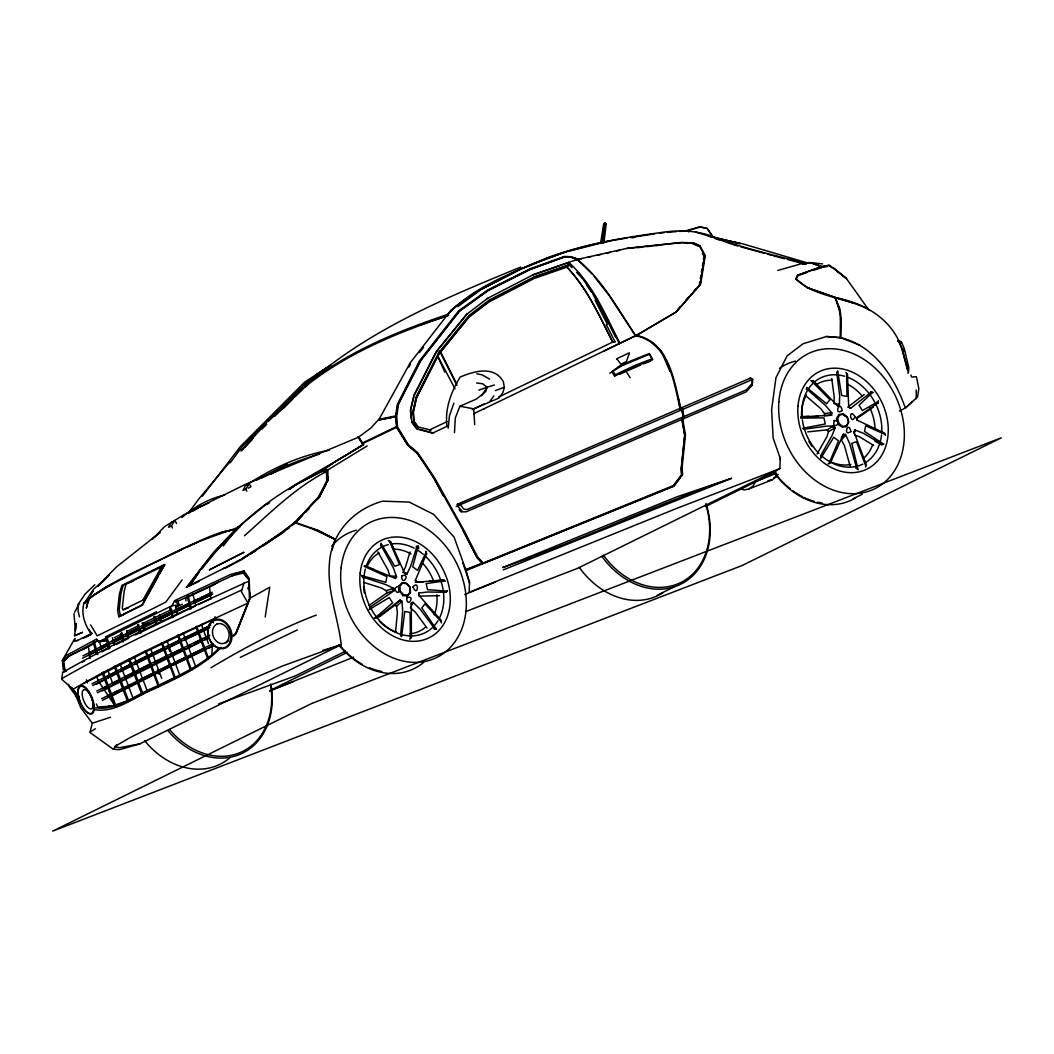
<?xml version="1.0" encoding="UTF-8"?>
<svg xmlns="http://www.w3.org/2000/svg" width="1054" height="1054" viewBox="0 0 1054 1054"><rect width="100%" height="100%" fill="white"/><g stroke="black" fill="none" stroke-linecap="round" stroke-linejoin="round"><path stroke-width="1.5" d="M362.971 577.816L361.377 575.313M873.081 392.549L871.487 391.904L850.644 408.32L848.707 407.134L847.482 374.354L845.901 372.457M846.546 373.274L847.008 396.449L841.685 395.421L837.627 370.929M877.942 403.484L878.39 400.797M899.457 410.955L905.346 408.056C894.582 377.319 874.596 345.936 840.934 337.728L841.29 319.283L840.012 309.323L835.321 297.505L854.109 303.368M840.934 337.728L840.209 337.715L840.433 318.453M848.707 407.134L850.644 408.32M839.419 405.118L838.826 404.407L837.021 405.289L837.666 405.961L839.419 405.118L839.669 395.527L836.744 372.194L837.666 371.522M465.46 611.702L577.632 568.304L779.841 468.674L780.25 458.424L773.122 437.911L771.62 409.769L775.942 377.714L787.154 355.857L802.964 343.802L826.534 336.503L840.209 337.715M75.717 629.501L76.046 623.441L74.584 635.72L82.449 632.387L74.584 635.72M211.841 655.074L212.368 645.43M395.645 631.28L397.398 612.308L396.554 606.327L394.736 605.286L379.4 616.801M409.769 639.225L410.441 638.263L410.059 612.44L404.776 611.452L401.587 636.616L400.612 635.562L402.668 610.714L401.969 601.281L400.059 600.095L376.528 618.29L374.17 618.039M454.485 432.535L455.288 417.99L459.9 406.251L476.487 399.005L485.644 391.653L487.119 387.292L494.366 385M752.319 379.677L752.055 383.616L746.39 389.848L467.027 509.517L463.773 509.161L460.427 504.655L752.688 379.427L750.619 378.043L456.975 504.418M459.07 509.754L460.954 511.928L466.276 511.77L746.127 391.89L752.279 385.118L752.688 379.427L751.449 380.046M833.898 401.996L834.281 397.45L831.738 378.439M806.231 396.12L820.895 408.768L824.544 413.603L824.36 415.737L831.593 415.184L831.856 412.944L825.664 405.592L806.6 388.847L806.56 387.477L826.639 403.761L829.906 399.703L810.869 380.402M418.965 592.967L419.215 595.694L418.965 592.967L427.45 592.019L446.356 592.243L447.291 590.833M448.213 428.24L449.452 415.737L453.918 403.102M603.942 242.973L606.195 223.843L605.141 222.881L603.652 224.146L600.596 243.382M830.578 415.026L830.842 412.72L831.856 412.944M603.191 242.723L605.141 222.881L603.652 224.146L605.141 222.881L605.483 224.186L606.195 223.843L604.364 223.804L601.518 242.921M603.415 240.22L603.837 237.018M604.456 232.209L604.864 228.995M426.567 554.18L425.856 551.295M682.07 419.466L684.771 435.17L681.345 468.622L681.833 475.038L673.256 486.21L482.732 563.561L476.975 557.553L462.627 529.595L433.919 478.108L417.055 453.036L407.858 445.262L397.042 427.516L395.658 415.908L397.384 404.341L419.518 360.837L458.648 310.89L487.58 290.074L530.017 268.836L564.509 256.425L571.057 256.728L578.185 259.152L577.276 259.416C602.572 279.916 617.868 309.072 635.628 335.699L618.962 343.788M601.821 240.417L602.295 237.203M603.02 232.381L603.494 229.166M243.909 583.112L241.432 591.729L247.98 603.059C189.088 630.542 129.234 656.602 72.976 689.29L62.423 679.922L61.738 678.684L62.687 672.399C122.264 638.316 185.161 610.161 247.571 581.703M358.544 436.633C364.421 445.829 365.027 447.963 358.439 437.239L370.942 427.964L378.149 420.045L396.014 416.593L397.832 404.617L420.098 361.114L459.096 311.378L487.989 290.575L530.505 269.205L564.76 256.807L571.044 257.123L577.276 259.416L576.024 260.035M265.186 617.038L269.758 587.21L249.903 598.25L235.767 634.1L233.329 636.3M699.329 284.936L699.856 281.747M700.37 278.559L700.884 275.371M701.411 272.169L701.924 268.981M702.438 265.792L702.952 262.604M703.479 259.416L703.993 256.214L702.425 253.382M469.504 583.27L466.079 570.543L454.116 537.184L433.602 514.339L409.202 502.073L382.642 501.177C354.447 508.845 331.654 532.402 329.52 562.098C326.648 590.266 338.031 617.038 341.259 644.666L139.879 743.874L119.642 749.618L113.41 749.289L90.222 732.688M332.076 550.109L335.067 539.187L318.044 530.781L294.896 522.824L319.428 496.421M75.137 638.447L74.584 641.254L77.588 640.45M813.464 270.325L821.171 267.69L821.369 266.702L811.422 262.828L803.728 263.078L777.799 270.456M903.765 351.39L904.319 348.769L901.447 341.997L898.535 340.218C886.612 315.792 861.711 302.722 836.046 297.689M413.471 396.963L410.48 410.401L411.258 419.084M850.038 465.973L844.491 445.763L841.435 440.124L845.255 435.434L845.479 434.446L843.463 434.235L830.302 463.128L828.128 463.879M832.423 267.492L829.34 265.16L822.107 266.491L821.171 267.69M448.385 315.436L448.424 313.67C475.156 285.766 513.417 272.433 548.264 257.466C583.982 244.251 621.755 237.901 659.356 232.789C677.92 229.706 696.681 230.062 714.375 237.137C743.294 248.48 773.834 254.844 803.728 263.078M88.734 599.041L86.362 607.987L88.734 599.041L92.871 595.694L105.532 587.46L147.415 566.196M132.962 581.202L126.072 583.863L124.122 591.676L122.277 608.224L122.936 609.91L143.542 599.818M110.565 717.247L92.33 723.228L89.959 732.043L95.466 728.736M447.028 426.633C444.617 408.688 451.112 392.128 460.124 377.068C474.01 371.153 494.234 365.29 503.338 381.706L504.379 387.266L502.903 392.51L498.845 398.135L473.707 408.807L459.9 406.251M865.466 467.093L866.204 464.471M841.356 437.621L843.463 434.235M418.754 548.647L418.293 545.959L412.733 566.854L417.595 570.346L426.132 552.098M294.896 522.824L305.805 511.282M808.774 416.33L801.172 416.659L800.671 418.082L824.004 417.885L825.242 423.998L802.753 428.293L803.715 429.307L825.928 426.198L833.648 425.895L835.071 427.871L828.484 431.639L826.903 436.725L817.034 454.024M683.097 418.886L683.796 416.659L682.755 409.018M806.376 389.558L806.6 388.847M820.723 458.385L833.74 437.291L838.536 440.849L829.116 463.22M410.032 551.967L405.382 567.302L403.366 571.018M418.043 546.262L416.897 546.354L410.744 566.024L406.963 574.022L404.591 573.139L406.963 574.022M629.185 353.696L626.392 361.562L620.911 364.144L617.183 359.361M682.399 419.202L683.255 416.91L681.925 409.387L680.541 408.201L681.793 409.426L683.203 416.923M821.145 267.532L821.369 266.702L797.707 275.107L795.994 278.941L798.062 275.608L807.298 272.433M91.224 634.324L91.553 633.467L88.931 629.37M410.441 638.263L411.455 637.38M835.071 427.871L832.001 435.671L820.552 455.908L821.079 457.265M236.215 633.046L249.93 598.685L249.719 592.361M380.507 545.774L381.008 543.232M426.659 553.482L415.368 580.319L416.831 582.256L443.747 579.884L445.157 581.426M907.902 373.314L908.456 372.062L902.119 348.676L898.535 340.218L897.731 341.298M614.587 376.12L615.193 374.763L634.455 365.606L652.031 358.808L652.637 359.625L634.482 366.647L614.587 376.12L611.834 371.654L619.62 366.028L630.832 360.903L649.343 353.525L652.637 359.625M854.069 433.431L854.978 429.966L853.898 431.679L854.201 432.483L855.321 430.717M289.297 489.333L296.055 484.682L322.221 470.809L335.08 461.678L363.893 444.432M836.244 418.939L838.958 414.512L843.319 413.879L847.363 417.12L848.747 422.338L846.019 426.778M199.654 507.317L200.734 505.195L188.903 513.14M326.147 484.129L319.415 497.29L317.32 499.57M413.814 395.461L435.394 353.182M465.631 570.135L673.269 485.644L681.424 475.025L681.174 468.635L684.678 435.289L681.714 417.99M158.522 575.787L142.646 604.706L120.406 615.668L119.194 609.765L120.999 593.231L123.213 585.273L126.072 583.863M319.059 496.856L327.965 479.913L327.847 469.952L367.187 445.895M900.748 343.327L901.447 341.997M74.689 612.255L79.551 603.072M408.952 366.976L410.48 364.065M98.509 641.899L106.941 640.476L97.574 640.832L96.863 639.198L98.509 641.899L171.921 605.734L174.503 600.951L178.021 601.188L232.223 575.747M74.373 639.251L62.344 660.502L63.306 669.975M413.352 415.289L413.089 412.43L416.343 398.162L438.543 354.658L468.938 317.228L488.99 301.971L534.049 278.546L566.973 267.097L568.962 264.646L534.404 276.662L489.214 300.126L469.017 315.489L438.517 353.011L416.264 396.62L412.97 411.152L413.932 421.784L417.99 427.173M410.401 607.881L413.01 602.295L411.297 603.151L411.337 604.14L413.102 603.244M159.233 574.39L164.938 564.72L161.842 566.235L142.949 600.055M396.014 416.593L378.636 420.059L410.256 362.747L451.178 310.021L480.664 289.349L522.995 267.65M218.02 534.022C224.146 529.964 232.025 532.151 237.624 527.329L239.719 526.763L235.253 531.163M372.721 569.002L395.474 578.475L396.581 576.736L393.155 567.381L380.942 545.129M396.581 576.736L395.711 576.209L394.591 578L395.474 578.475M174.845 520.557L170.893 522.771L168.521 527.25L171.367 526.038L174.845 520.557L176.545 523.469M249.231 483.786L245.279 485.986L242.921 490.466L245.753 489.267L249.231 483.786L250.931 486.698L248.296 488.16M325.567 483.588L327.346 480.822L327.227 471.151L322.221 470.809M396.554 606.327L401.969 601.281M776.653 476.54L778.102 474.3M481.652 395.698L487.119 387.292L482.6 383.722L476.685 383.01M195.78 576.419L190.761 584.074L199.549 571.676M87.1 600.2L84.241 603.191L93.608 589.212L109.576 574.904M86.968 600.213L85.269 602.862L84.07 602.98M90.644 594.904L93.411 590.925M198.666 581.61L186.387 587.276L213.857 552.019L236.794 528.067L239.719 526.763M186.387 587.276L189.76 585.154L197.559 574.127M217.084 650.634L218.889 648.091M489.873 401.429L493.931 395.803M241.998 449.966L253 438.161M189.048 512.257L198.508 499.319L229.956 461.797M394.736 605.286L400.059 600.095M592.203 274.027L577.276 259.482L627.367 248.257L681.279 242.446L693.611 242.907L699.803 245.635L705.284 255.582L700.62 284.303L676.391 311.865L634.692 336.582M438.28 353.077L439.663 351.206L456.922 385.356M230.246 462.772L241.814 447.173L305.62 383.34L316.292 376.344M912.369 401.521L905.346 408.056L917.573 396.936L918.851 388.768L916.598 377.358M88.312 601.215L89.076 599.001L93.213 595.655L112.857 583.758M223.329 546.025C257.769 497.975 315.172 476.039 363.248 444.564L334.935 461.876M182.118 579.924L165.86 602.032L155.267 607.447L97.192 635.865L90.697 624.969M113.41 749.289L116.059 745.771L130.143 737.55L228.428 689.118L282.274 666.088L341.259 644.666L322.643 650.476M88.312 600.82L83.898 603.402C80.894 614.258 85.058 625.259 91.276 634.139L86.797 636.616M202.394 496.184L240.51 446.382L304.435 382.312L331.233 364.737M431.126 430.124L417.279 426.738L413.998 422.43L413.458 411.587L416.725 397.2L438.938 353.67L469.386 316.2L489.517 300.904L534.628 277.452L568.356 265.713M368.913 609.792L389.255 597.513L392.641 602.848L375.316 617.776M88.18 600.846L88.931 598.672C113.845 579.555 143.818 568.541 171.433 554.009C191.288 545.801 210.84 533.416 232.051 529.951M419.492 352.523L423.484 347.385M201.538 569.239L216.452 550.899L232.974 533.482M436.132 351.733L466.79 314.039M398.478 586.367L401.996 582.717L406.541 583.205L410.059 587.249L410.48 592.48L406.963 596.142M415.368 580.319L416.831 582.256M678.262 308.914L680.37 306.516M685.64 300.522L688.802 296.925M694.059 290.93L696.167 288.532M240.944 451.072L265.977 423.537M457.713 306.688L480.795 289.679L521.677 268.717M450.321 311.971L455.354 306.411L469.952 296.187M97.574 640.832L67.904 656.668L63.174 661.833L64.623 670.66M305.844 512.125L308.98 508.713M304.83 511.928L318.413 497.106L326.7 481.072L326.582 471.388L321.878 471.033L322.524 470.782M335.067 539.187L318.387 530.425L295.067 522.283M116.796 744.559L114.675 746.759L119.761 747.642L139.879 743.874M295.792 522.402L302.498 515.551M244.989 446.936L251.827 440.019M282.577 408.912L303.091 388.175M103.476 580.056L116.52 566.907L160.261 532.31L152.25 539.174L164.727 526.486L184.977 514.154L244.805 484.669L358.439 437.239M262.117 428.952L266.662 424.354M274.633 416.304L305.765 385.738M283.763 407.951L292.999 398.61M295.318 396.278L303.394 388.096M227.203 539.2L239.653 526.789M91.276 634.139L92.199 633.217L76.942 640.687M97.6 586.446L106.335 578.053M94.807 584.733L85.308 593.824L77.996 604.535L78.128 611.346L79.498 616.893M97.758 586.432L104.333 580.148M268.362 421.297L305.186 386.713C308.901 385.935 308.084 380.797 304.922 385.053L305.186 386.713C346.674 353.433 396.857 332.8 446.856 315.95M307.333 383.182L317.228 373.999L326.674 367.793M304.922 385.053L310.482 379.914M312.709 377.859L327.148 367.806M294.461 522.837L295.436 521.941M294.791 522.191L282.525 532.033M362.971 577.144L385.724 584.548L393.498 588.343L394.17 590.675L386.95 592.901L368.755 605.655M221.156 647.34C202.658 666.971 177.573 677.735 153.713 689.184C134.635 696.47 115.874 713.492 94.307 709.592M226.03 642.927L228.468 640.713M181.934 517.474C194.081 507.053 208.745 498.489 224.515 495.13M872.646 392.444L859.036 405.223L862.422 410.573L878.285 401.403M218.995 648.197C201.13 666.391 177.098 676.088 154.648 687.155C135.623 694.507 117.086 711.068 95.558 707.814M233.369 635.351L235.767 633.217L249.482 598.87L248.876 579.884L243.276 573.099M244.515 535.722C270.549 512.547 295.344 487.712 326.582 471.388L327.003 481.441L318.769 497.541L292.156 525.103M239.021 527.04C220.642 544.865 203.04 563.903 189.285 585.589L196.914 574.364L189.285 585.589L190.919 585.207L189.127 585.392L198.982 580.873M856.559 418.781L873.305 407.107M864.254 394.433L847.864 407.16M237.624 527.329L266.596 503.983M282.867 532.52L289.837 526.96M286.991 529.49L289.31 527.646M291.642 525.788L295.12 523.008M394.17 590.675L369.611 607.486L369.625 608.869M609.831 373.182L620.648 366.331M487.712 298.295L467.291 313.802L436.633 351.483L414.314 395.224L410.559 409.861L412.009 421.732L417.213 428.714L433.115 432.878L431.811 433.51M773.715 478.029L776.324 476.052M776.719 476.368L772.49 479.583L767.984 480.769M740.185 488.766L744.348 489.939L749.117 488.858L753.202 485.828L755.507 481.638L776.548 473.272M885.465 435.355L884.649 433.141L857.086 420.138L856.415 417.819L878.259 402.799M822.607 263.843C816.125 263.645 808.616 261.01 802.502 264.053L807.206 263.302M362.405 575.827L385.843 582.309L386.91 576.643L364.17 566.354L365.251 565.603M472.6 294.329L476.579 291.536M266.978 504.523L269.679 502.666M288.519 489.636L295.239 484.972L322.669 471.072M289.152 489.385L295.884 484.735M67.904 656.668L62.344 660.502L65.928 655.654L96.467 639.146M259.218 547.817L268.954 541.229M263.21 545.84L269.284 541.73M874.899 441.178L881.658 444.92L883.858 444.063M283.17 531.783L241.445 559.042L223.343 568.554M267.887 542.085L295.331 522.52M281.563 533.377L241.761 559.542L225.055 568.317M270.588 540.86L283.5 532.27M324.092 468.885L333.578 462.759M242.077 558.791L255.266 550.346M250.325 554.22L255.595 550.834M61.738 678.684C119.537 645.404 180.774 618.408 241.195 590.253M247.058 484.656C272.011 468.345 299.797 455.526 329.27 450.256M261.84 477.87L287.083 464.023L286.464 465.908L271.313 473.971M84.241 603.191L85.031 603.402M807.759 431.863L827.113 429.848L833.648 425.895M193.238 511.019L198.508 507.857M210.853 667.841C244.568 647.657 279.547 629.014 316.319 615.075M256.399 480.202C276.411 469.452 297.544 460.414 319.388 454.142M90.012 635.009L83.174 638.421M82.989 655.851L137.389 628.039L212.21 592.203M89.089 653.269L94.583 650.265M82.462 658.236L137.969 629.765L212.75 593.995M88.562 655.667L96.757 651.161M91.909 683.862L144.925 656.8L210.826 625.114M92.739 685.495L145.518 658.526L209.865 627.604M96.112 684.415L104.306 679.909M96.665 691.081L148.311 664.784L209.746 635.18M104.135 687.761L106.889 686.246M97.495 692.715L148.904 666.51L208.784 637.657M102.225 690.897L202.091 641.24M101.579 698.683L213.303 643.533M102.409 700.33L152.448 674.863L213.817 645.325M81.738 662.386L84.452 660.924M82.555 649.738L94.122 643.559M121.289 579.318L125.505 577.105M83.503 683.69L144.885 652.176L214.12 619.001M487.225 298.532L533.1 274.778L577.276 259.416L571.993 257.663M98.22 650.397L106.981 645.852M105.769 679.158L117.337 673.19M111.25 696.259L169.944 666.813M99.827 647.512L106.296 644.178M107.376 676.273L116.651 671.503M112.053 683.585L117.218 680.91M114.306 692.61L116.889 691.279M480.887 289.336L519.609 269.547L559.661 254.054M105.387 636.945L156.493 611.768M126.493 631.675L138.008 625.852M111.922 641.319L121.882 636.3M112.594 643.006L122.541 637.999M101.975 651.741L109.102 648.118M120.867 669.356L130.867 664.336M120.143 671.754L131.513 666.036M124.253 677.34L132.817 673.032M198.336 581.123L223.988 568.304M175.662 607.486L182.329 604.153M142.33 623.691L171.644 609.476M138.904 695.838L141.776 694.415M146.084 692.254L159.022 685.798M126.216 634.139L139.233 627.657M125.413 636.563L169.654 614.798M116.296 644.481L127.995 638.658M135.294 635.022L138.219 633.573M135.202 662.175L146.769 656.418M134.398 664.6L148.798 657.419M137.152 670.871L148.706 665.114M140.696 679.237L152.263 673.48M657.288 595.246L674.007 586.92M686.154 243.316L693.611 242.907M699.803 245.635L698.512 246.28L692.307 243.553M456.224 506.487L460.269 505.116M749.381 378.663L750.619 378.043L751.792 379.335M751.041 385.724L752.279 385.118M398.913 591.61L399.084 586.077M410.059 587.249L409.874 592.783L410.48 592.48M402.417 595.655L407.569 595.839M345.396 651.227L295.318 675.904L218.534 703.888M269.85 690.541L347.517 652.268M464.735 594.509L495.538 581.979M837.627 424.169L842.278 427.107L846.639 426.488M705.442 506.552L775.994 471.797M163.212 566.13L125.979 584.074M297.347 629.923L240.233 657.406M147.046 566.248L181.38 549.832M118.852 616.774L141.671 605.523L164.503 564.457L121.882 585.457L119.418 593.889L117.574 610.45L118.852 616.774L124.504 614.192M619.633 374.21L640.713 365.04M143.542 625.523L149.233 622.756M159.18 617.894L169.141 613.046M139.655 632.861L195.477 605.905M149.655 654.982L163.884 648.039M170.985 644.574L179.575 640.397M150.235 656.708L180.089 642.163M154.464 662.268L167.27 656.023M170.116 654.639L182.961 648.381M158.021 670.621L170.814 664.376M173.66 662.992L182.197 658.829M172.777 665.43L205.635 649.593M161.894 684.362L173.423 678.75M853.187 498.674L862.264 494.247M604.403 350.784L635.694 335.712C669.316 342.774 673.664 382.273 680.462 410.059M199.865 507.198L209.43 502.6M362.22 443.088L396.515 426.58L395.645 416.686M362.668 443.629L396.633 427.318L396.515 426.58M483.97 404.09L472.232 409.69M498.555 397.068L612.73 342.049C599.542 315.897 587.381 288.598 566.973 267.097M483.878 408.847L619.33 343.604L597.341 299.85L578.751 273.052M176.387 609.555L183.646 606.063M173.989 612.717L189.76 605.167M183.936 638.302L189.733 635.509M184.424 640.081L207.151 629.238M187.322 646.286L190.221 644.89M183.62 658.144L186.518 656.747M192.315 653.954L202.342 649.145M114.188 637.683L122.172 633.862M218.402 582.137L209.522 586.788L210.826 598.922M185.056 605.391L189.259 603.389M193.475 601.373L199.087 598.698M191.196 634.811L198.205 631.465M201.011 630.134L209.601 626.063M194.582 642.795L200.194 640.121M204.41 638.118L208.613 636.102M193.976 603.165L211.525 594.943M204.911 639.897L209.127 637.894M208.455 648.263L214.081 645.588M429.558 429.913L447.212 421.547M447.752 425.935L432.614 433.115L416.712 428.965L411.521 421.969M473.628 413.708L484.379 408.609M616.498 358.861L629.317 352.827M175.096 600.398L231.208 574.219L244.001 571.004L249.152 578.409L249.903 598.25M215.029 584.298L185.662 598.119L185.965 600.899M171.012 554.549C192.684 542.757 216.32 535.274 238.994 527.184M187.059 547.184L197.006 542.533M198.35 604.561L211.274 598.514M200.576 598L210.984 593.152M617.618 367.556L649.541 354.184L652.031 358.808M127.797 700.805L113.45 705.561M131.948 698.986L137.468 696.562M353.564 657.156L269.771 690.884M523.127 267.966C556.222 253.289 591.334 243.303 627.117 238.072M244.001 571.004L231.775 575.919L243.724 572.928M503.351 569.871L731.516 478.345L676.839 496.856L502.666 567.592C579.937 540.399 654.231 505.512 731.516 478.345M520.689 267.11C445.921 297.636 368.979 329.691 307.689 383.472C349.058 350.982 398.807 330.811 448.306 314.197M643.52 363.946L650.634 361.153M269.85 690.831L293.328 681.609M749.117 488.858L772.332 479.807M123.542 609.686L128.575 607.75M62.687 672.399L66.362 670.99M465.723 569.582L482.231 563.231M466.079 570.543L674.086 486.157L682.689 474.55L682.043 468.279L685.482 434.973L682.505 417.674M779.841 468.674L676.747 508.384L469.135 592.348L469.544 582.098L462.798 563.007M495.406 390.56L504.379 387.266M544.641 258.981L565.932 251.972M363.564 582.335L381.548 588.053L386.265 590.714L393.498 588.343M532.599 275.015L568.462 262.551M478.845 390.099L487.119 387.292M420.915 324.724L448.543 315.383M416.146 546.578L416.897 546.354M684.112 231.393L699.777 226.808L707.023 228.244L713.242 237.387L707.3 228.534M685.97 231.155L700.067 227.045M569.028 251.181L604.667 242.13M578.488 259.429L581.663 258.731M588 257.321L591.175 256.623M597.526 255.213L600.688 254.515M607.038 253.105L610.213 252.407M616.55 250.997L619.726 250.299M395.658 415.908L378.557 419.466M823.279 267.229L827.509 266.451M419.426 596.156L439.518 595.668M444.709 580.912L426.172 583.587L427.502 589.673L446.909 591.096M630.358 237.572L654.639 233.856M606.221 241.735L609.462 241.247M632.11 237.769L635.351 237.269M433.998 628.895L436.488 629.304M824.544 413.603L830.842 412.72M171.921 605.734L179.088 604.93L178.021 601.188M626.866 248.494L680.779 242.697L693.11 243.158L699.303 245.885L704.783 255.832L700.119 284.554L675.904 312.116L635.575 335.778L608.527 294.606L594.245 276.596M637.512 247.664L640.779 247.308M647.314 246.61L650.582 246.254M655.483 245.727L658.75 245.371M676.721 243.448L679.988 243.092M435.012 580.794L429.426 581.294M659.488 233.105L664.125 232.684M667.222 232.407L676.484 231.577M916.229 376.673L911.605 377.068L910.946 375.04M423.589 581.742L415.21 582.282M614.93 341.957L612.611 342.115L614.969 341.72L606.261 324.513M831.593 415.184L801.198 416.949M810.697 416.87L818.115 416.396M321.035 471.375L326.819 471.731M679.474 231.379L688.157 231.024M812.002 380.705L813.411 380.823M417.279 426.738L418.082 426.738L414.393 421.89M395.711 576.209L389.809 576.024L387.977 570.003L377.846 551.874M569.134 257.15L564.549 256.952L530.373 269.363L487.989 290.575L459.518 311.101L421.02 360.204L398.583 403.945L396.686 416.014L397.529 426.923L408.385 444.762L417.568 452.522L434.564 477.778L463.312 529.161L477.778 557.223L483.061 562.902M870.723 391.864L871.487 391.904M322.985 469.583L327.847 469.952M826.534 336.503L840.42 337.649L860.262 345.356M843.174 435.223L845.255 435.434M856.415 417.819L857.086 420.138M108.944 705.679L112.001 706.009M803.095 263.605L806.284 263.987M833.78 403.511L838.826 404.407M855.914 468.055L858.193 469.702M476.777 373.775L481.994 374.802L489.662 379.137M701.516 227.335L705.864 228.231M908.456 372.062L908.811 367.793L904.319 348.769M711.727 236.702L740.132 243.645L708.407 236.201M795.994 278.941L807.272 287.729L835.19 297.426L839.313 309.494M572.177 257.598L578.185 259.152M402.694 572.256L406.686 573.31M773.531 255.845L784.426 258.704M787.536 259.521L801.541 263.197M733.189 244.673L737.853 245.964M740.949 246.834L764.216 253.289M767.325 254.146L771.976 255.437M808.075 263.092L742.622 243.79L714.638 237.888L731.647 244.106M695.482 232.064L713.242 237.387M854.873 435.236L859.102 436.606L873.634 445.42M807.18 287.584L835.19 297.426L839.195 309.191L840.578 319.388M443.049 579.634L443.747 579.884M313.446 529.24L335.146 539.411M714.48 238.244L719.065 239.93M821.435 266.794L811.791 263.131L822.107 266.491M460.427 504.655L458.213 503.812L457.462 505.88L462.192 511.322M885.176 434.472L865.637 425.803L864.557 431.429L883.331 443.892M854.978 429.966L863.595 433.405L882.343 444.551M636.432 335.343C669.514 342.181 673.98 380.968 680.871 408.241M365.106 565.695L372.787 568.87M388.359 540.465L390.494 541.664L394.209 550.083M363.248 444.564L357.978 436.975M399.44 600.925L401.416 602.137M833.345 267.993L846.415 278.546L833.345 267.993L846.415 278.546L868.865 309.995M831.988 267.742L828.931 265.437L821.04 266.952L797.588 275.292L795.902 279.086C815.546 297.426 845.097 297.149 867.85 309.112M843.714 414.986L845.743 416.607M411.6 608.909L415.223 611.992L427.041 628.079M174.503 600.951L179.088 604.93M651.754 342.26L661.49 351.509L669.909 371.39M413.01 602.295L420.151 609.199L434.775 628.777M418.754 595.207L441.297 620.477L441.349 622.927M441.323 621.86L424.986 603.863L421.811 607.96L435.987 628.724M571.993 267.69L567.408 263.039L568.699 262.393C593.02 284.132 605.286 314.962 619.976 343.288M576.564 272.34L582.295 278.151M813.187 380.665L837.666 405.961M482.732 563.561L477.08 557.461L462.614 529.398M399.519 591.307L403.023 595.352M566.854 267.136C587.302 288.638 599.318 316.016 612.73 342.049M245.582 575.181L249.311 579.713M72.08 688.038L78.958 696.734M70.644 686.971L79.485 698.143M827.113 429.848L828.484 431.639M92.33 723.228L80.855 707.866L75.005 693.506M396.633 427.318L407.674 445.104L416.857 452.864L423.326 461.52L433.8 478.081L443.326 496.026M80.236 701.7L69.524 687.129L68.484 684.27M832.779 426.422L834.241 428.451M99.405 682.505L114.991 705.916L97.679 706.984L96.401 703.98M586.828 285.015L591.36 291.879M593.178 294.619L608.303 322.682M626.827 372.549L630.16 377.767M613.27 371.654L615.193 374.763M245.753 489.267L246.899 491.204M171.367 526.038L172.5 527.975M834.425 297.228L834.952 298.163M381.416 543.996L394.789 566.301L399.519 564.549L389.321 541.084M437.7 355.962L455.025 388.873M595.115 300.258L607.341 324.21M609.028 324.092L615.417 336.753M440.098 351.074L456.659 383.801M688.012 230.707L688.618 231.946M845.479 434.446L849.708 443.563L856.665 468.187M437.594 356.002L444.854 372.128M853.898 431.679L866.309 464.84M390.494 541.664L404.907 573.863M865.795 465.973L856.52 441.666L851.79 443.326L857.864 468.753M898.311 340.468L901.842 348.834L907.613 370.428M96.665 676.642L98.536 681.2M147.217 690.831L134.306 656.879M143.067 694.125L129.576 658.697M133.542 699.434L120.051 664.007M141.934 694.691L128.483 659.356M128.245 699.777L115.321 665.825M127.692 701.806L114.24 666.484M112.778 683.585L107.864 670.331M116.045 706.101L103.134 672.149M114.359 705.192L102.04 672.808M208.415 643.559L201.354 624.39M208.732 658.684L196.624 626.208M207.849 659.119L195.701 626.55M195.833 666.984L183.159 633.032M191.657 670.291L178.429 634.851M190.207 669.237L177.507 635.18M168.113 647.09L169.799 651.543M175.504 678.144L162.276 642.703M174.621 678.578L161.354 643.045M161.723 678.42L150.735 648.908M157.468 669.949L159.154 674.389M159.233 686.167L146.005 650.726M158.35 686.602L145.083 651.056M179.667 674.85L167.006 640.885M86.362 679.817L87.456 682.9M386.265 590.714L386.95 592.901M392.496 588.501L393.168 590.899M836.85 418.649L838.233 423.866M126.612 630.542L128.522 637.947M121.882 632.374L123.792 639.778M112.37 637.67L114.28 645.074M107.258 638.013L109.932 648.368M99.405 641.043L102.08 651.398M94.293 641.385L97.732 654.705M187.006 595.694L190.405 609.054M169.575 607.302L172.21 617.684M153.792 616.643L155.676 624.06M142.25 622.848L144.135 630.252M137.521 624.666L139.787 633.559M120.867 633.085L123.12 641.952M106.243 638.724L108.878 649.066M93.292 642.11L96.309 653.928M192.777 593.6L195.715 605.457M188.034 595.418L191.354 608.751M175.675 606.682L177.52 614.1M170.577 607.025L173.159 617.394M159.536 614.548L161.381 621.952M154.793 616.366L156.638 623.77M143.265 622.558L145.109 629.963M138.535 624.376L140.735 633.27M678.209 397.529L680.37 410.125M247.901 587.684L248.151 589.146M65.071 670.502L63.622 661.662L68.339 656.497L88.391 646.484L90.025 658.447M779.881 457.159L780.21 459.597M213 619.712L213.343 622.94M75.401 630.911L73.991 613.573M413.735 419.571L413.998 422.43M215.003 616.709L215.293 619.91M473.707 408.807L474.695 424.617M411.297 603.151L411.376 637.578M327.557 476.342L327.649 481.204M916.216 389.993L916.282 398.675M705.93 504.853A73.78 58.339 63.6 0 1 680.634 582.585A73.78 58.339 63.6 0 1 603.481 555.234M705.93 503.404A75.295 59.525 63.6 0 1 681.174 583.995A75.295 59.525 63.6 0 1 601.874 556.367M663.111 592.651A75.295 59.564 63.5 0 1 579.41 567.579M822.054 503.061A73.78 58.313 63.9 0 1 817.469 502.218M814.373 501.44A73.78 58.313 63.9 0 1 803.715 497.343M802.252 496.605A73.78 58.313 63.9 0 1 792.832 490.782M790.223 488.806A73.78 58.313 63.9 0 1 773.702 471.362M855.65 497.831A75.295 59.511 63.9 0 1 773.491 471.81M779.473 368.307A75.295 59.511 63.9 0 1 795.427 361.087M270.443 684.125A73.78 58.405 63.7 0 1 241.116 752.148A73.78 58.405 63.7 0 1 169.562 729.5M229.64 757.997A75.295 59.643 63.8 0 1 144.556 740.593M270.957 684.349A75.295 59.591 63.7 0 1 241.089 753.834A75.295 59.591 63.7 0 1 168.034 730.751M381.785 671.49A73.78 58.247 63.8 0 1 369.506 667.828M362.075 664.204A73.78 58.247 63.8 0 1 339.928 645.575M423.668 662.386A75.295 59.432 63.8 0 1 338.795 644.877M331.76 546.117A75.295 59.432 63.8 0 1 356.463 530.202M83.595 689.79A10.263 4.15 68.1 0 0 83.016 698.736A10.263 4.15 68.1 0 0 89.234 708.433A10.303 4.163 68.1 0 0 91.29 697.221A10.29 4.163 68.1 0 0 83.595 689.79M216.808 624.152A10.263 8.024 70.2 0 1 226.834 627.855A10.263 8.024 70.2 0 1 227.954 640.068A10.303 8.063 70.1 0 1 213.501 637.011A10.29 8.05 70.1 0 1 216.808 624.152M862.818 464.103A47.97 37.878 64.1 0 1 822.384 456.527M818.853 453.273A47.97 37.878 64.1 0 1 804.795 430.256M803.899 427.371A47.97 37.878 64.1 0 1 802.318 419.676M801.975 416.435A47.97 37.878 64.1 0 1 844.544 376.225M847.666 377.266A47.97 37.878 64.1 0 1 868.746 393.089M870.591 395.5A47.97 37.878 64.1 0 1 874.609 401.903M875.993 404.591A47.97 37.878 64.1 0 1 881.684 433.405M881.539 434.92A47.97 37.878 64.1 0 1 865.413 462.666M850.881 464.471A44.057 34.835 63.9 0 1 830.13 461.547M812.291 446.58A44.057 34.835 63.9 0 1 808.905 441.455M801.527 415.974A44.057 34.835 63.9 0 1 806.455 394.986M815.928 384.763A44.057 34.835 63.9 0 1 831.962 380.191M847.838 384.354A44.057 34.835 63.9 0 1 862.435 396.251M869.827 407.806A44.057 34.835 63.9 0 1 875.083 429.255M872.725 444.63A44.057 34.835 63.9 0 1 864.293 457.647M437.937 620.793A47.97 37.799 63.7 0 1 370.942 608.474M370.257 607.144A47.97 37.799 63.7 0 1 363.88 578.686M364.131 575.616A47.97 37.799 63.7 0 1 365.356 569.015M366.331 565.853A47.97 37.799 63.7 0 1 388.241 544.628M391.126 544.022A47.97 37.799 63.7 0 1 414.117 548.172M416.883 549.727A47.97 37.799 63.7 0 1 423.273 554.351M425.684 556.512A47.97 37.799 63.7 0 1 439.439 618.079M425.289 627.393A44.057 34.782 63.8 0 1 410.059 633.757M396.449 632.123A44.057 34.782 63.8 0 1 379.229 621.149M364.434 593.086A44.057 34.782 63.8 0 1 363.604 586.525M367.569 565.484A44.057 34.782 63.8 0 1 378.979 552.968M393.656 549.094A44.057 34.782 63.8 0 1 411.086 553.982M422.47 563.02A44.057 34.782 63.8 0 1 433.629 581.11M436.83 594.812A44.057 34.782 63.8 0 1 434.182 614.864M413.01 586.986C417.977 598.514 419.65 578.791 413.01 586.986M406.686 597.671C406.844 609.607 416.449 594.377 406.686 597.671M401.653 575.866C401.758 587.882 411.613 572.441 401.653 575.866M394.71 588.738C399.466 600.372 401.429 580.504 394.71 588.738M231.182 636.59L229.535 643.203A14.466 11.186 70.1 0 1 211.973 643.045A14.466 11.186 70.1 0 1 212.276 621.755A14.466 11.186 70.1 0 1 229.746 629.33L231.182 636.59M850.881 431.587C842.344 437.291 848.51 419.558 850.881 431.587M855.057 416.738C850.459 426.686 848.127 406.251 855.057 416.738M842.146 410.612C833.411 416.449 839.827 398.517 842.146 410.612M834.241 420.586C831.119 431.547 844.965 420.941 834.241 420.586M839.59 414.92L837.68 418.675L838.931 423.418L842.607 426.369L846.546 425.79L848.457 422.035L847.205 417.292L843.529 414.354L839.59 414.92M402.536 583.191L399.888 586.235L400.27 590.991L403.458 594.667L407.595 595.102L410.23 592.058L409.848 587.302L406.66 583.626L402.536 583.191M243.777 552.362L209.403 569.832L243.777 552.362M311.892 703.413L52.7 831.119L742.108 565.524L1001.3 437.818L311.892 703.413M797.97 406.383A54.228 42.832 64.1 0 0 862.159 471.033A54.228 42.832 64.1 0 0 868.983 383.88A54.228 42.832 64.1 0 0 797.97 406.383M778.866 401.666A75.295 59.511 63.9 0 0 868.048 491.441A75.295 59.511 63.9 0 0 877.56 370.494A75.295 59.511 63.9 0 0 778.866 401.666M360.152 573.139A54.228 42.753 63.7 0 0 422.641 640.186A54.228 42.753 63.7 0 0 432.324 554.154A54.228 42.753 63.7 0 0 360.152 573.139M341.14 567.737A75.295 59.432 63.8 0 0 427.937 660.766A75.295 59.432 63.8 0 0 441.415 541.269A75.295 59.432 63.8 0 0 341.14 567.737M78.246 689.237A15.164 6.324 68.1 0 0 88.496 713.387A15.164 6.324 68.1 0 0 91.764 696.799A15.164 6.324 68.1 0 0 78.246 689.237M78.286 689.843A14.479 6.047 68.2 0 0 88.075 712.912A14.479 6.047 68.2 0 0 91.211 697.037A14.479 6.047 68.2 0 0 78.286 689.843M209.351 624.376A15.164 11.726 70.1 0 0 219.601 648.526A15.164 11.726 70.1 0 0 230.431 628.988A15.164 11.726 70.1 0 0 209.351 624.376"/></g></svg>
